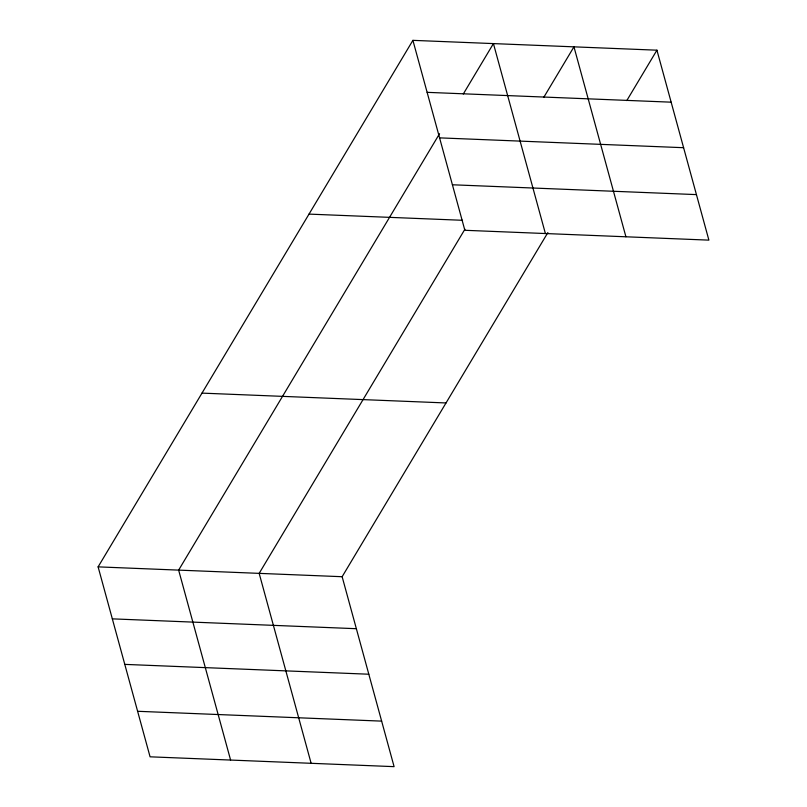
<?xml version="1.0" encoding="UTF-8"?>
<svg xmlns="http://www.w3.org/2000/svg" width="807" height="807" viewBox="0 0 807 807"><rect width="100%" height="100%" fill="white"/><g stroke="black" fill="none" stroke-linecap="round" stroke-linejoin="round"><path stroke-width="1.21" d="M547.882 232.567L342.138 576.712L394.098 766.65L150.072 756.815L98.111 566.867L412.902 40.35L656.928 50.185L708.889 240.133L464.862 230.288L412.902 40.35M439.563 133.69L178.64 570.115L230.6 760.063M463.289 94.005L493.43 43.598L545.391 233.536M464.923 229.218L259.168 573.363L311.129 763.301M543.817 97.254L573.959 46.846L625.919 236.784M626.787 100.593L656.928 50.185M427.125 92.341L671.152 102.176M439.583 137.866L683.6 147.701M452.414 184.773L696.431 194.608M309.02 214.107L462.532 220.291M201.992 393.12L446.019 402.955M98.111 566.867L342.138 576.712M112.334 618.858L356.361 628.703M124.792 664.383L368.809 674.218M137.624 711.29L381.64 721.125"/></g></svg>
